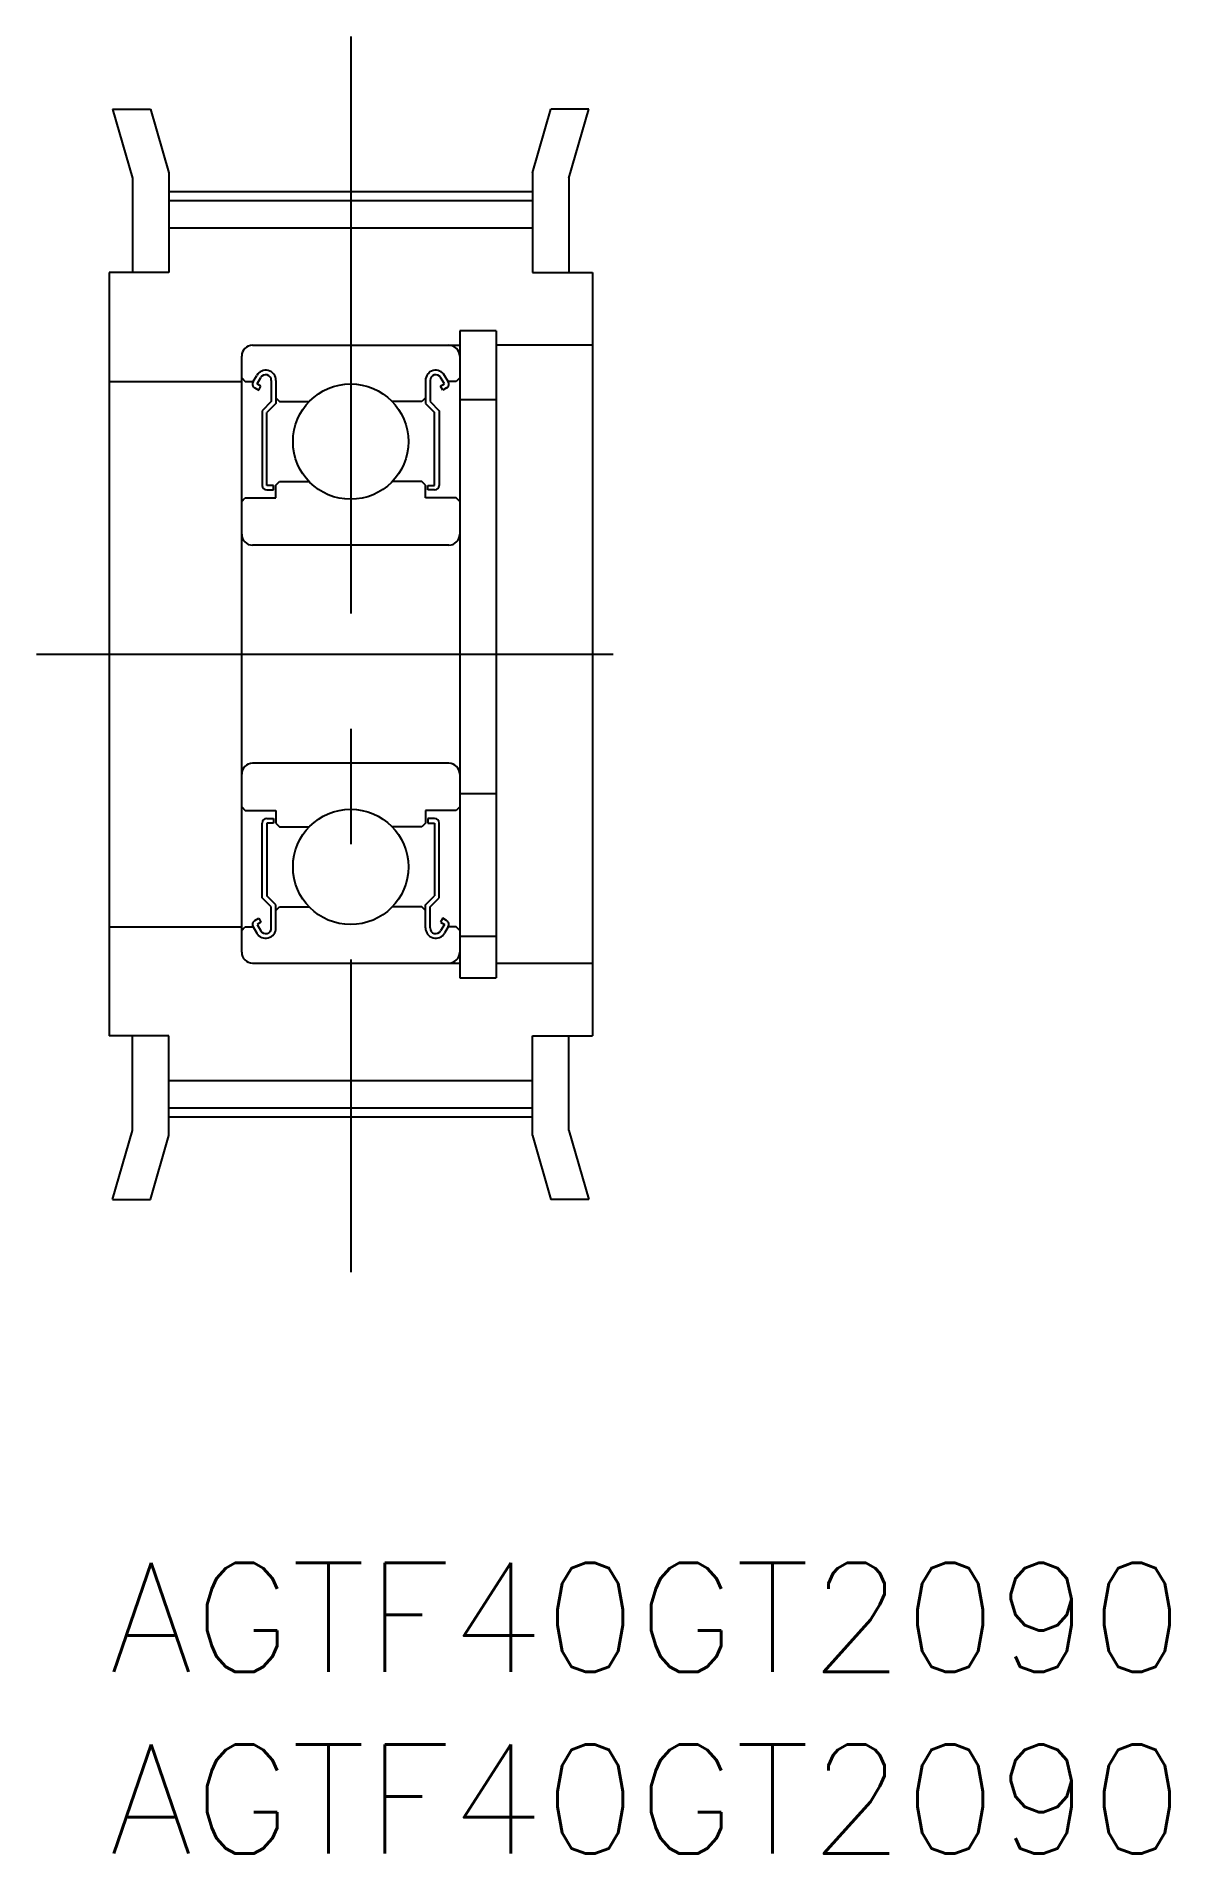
# Model space of a CAD drawing. Extents: x -2 to 29.2, y -8 to 42.
import ezdxf

# ---------------------------------------------------------------- set-up
doc = ezdxf.new("R2010")
doc.units = 0
doc.header["$LTSCALE"] = 0.5
doc.linetypes.add('CENTER', pattern=[50.8, 31.75, -6.35, 6.35, -6.35])
for name, color, linetype in [('MSM_CENTER', 1, 'CENTER'), ('MSM_CONTINUOUS', 7, 'CONTINUOUS'), ('MSM_PART_NUMBER', 7, 'CONTINUOUS')]:
    doc.layers.add(name, color=color, linetype=linetype)
doc.styles.get("Standard").update_dxf_attribs({"font": 'txt.shx', "height": 3, "bigfont": 'bigfont.shx'})

# ---------------------------------------------------------------- blocks, each defined once
blk = doc.blocks.new('*U8')
at = {"layer": 'MSM_PART_NUMBER'}
blk.add_text('AGTF40GT2090', height=3, dxfattribs=at).set_placement((0, -3))
blk = doc.blocks.new('*U9')
at = {"layer": 'MSM_PART_NUMBER'}
blk.add_text('AGTF40GT2090', height=3, dxfattribs=at).set_placement((0, -8))

msp = doc.modelspace()

# ---------------------------------------------------------------- linework, layer by layer
at = {"layer": 'MSM_CENTER'}
for p, q in [((6.65, 42), (6.65, 8)), ((1.65, 37.73), (11.65, 37.73)), ((-2, 25), (15.3, 25)), ((1.65, 12.27), (11.65, 12.27))]:
    msp.add_line(p, q, dxfattribs=at)
at = {"layer": 'MSM_CONTINUOUS'}
for p, q in [((0.1, 40), (0.65, 38.1)), ((0.1, 40), (1.141, 40)), ((1.141, 40), (1.65, 38.242)), ((11.65, 38.242), (12.159, 40)), ((13.2, 40), (12.159, 40)), ((12.65, 38.1), (13.2, 40)), ((0.65, 38.1), (0.65, 35.5)), ((1.65, 38.242), (1.65, 35.5)), ((11.65, 38.242), (11.65, 35.5)), ((12.65, 38.1), (12.65, 35.5)), ((1.65, 37.48), (11.65, 37.48)), ((1.65, 36.73), (11.65, 36.73)), ((0, 35.5), (0, 14.5)), ((1.65, 35.5), (0, 35.5)), ((11.65, 35.5), (13.3, 35.5)), ((13.3, 35.5), (13.3, 14.5)), ((3.95, 33.5), (9.65, 33.5)), ((10.65, 33.9), (9.65, 33.9)), ((9.65, 33.9), (9.65, 16.1)), ((10.65, 33.9), (10.65, 16.1)), ((13.3, 33.5), (10.65, 33.5)), ((3.65, 16.8), (3.65, 33.2)), ((3.65, 32.6), (3.75, 32.5)), ((3.75, 32.5), (3.964, 32.5)), ((3.964, 32.5), (4.066, 32.673)), ((4.073, 32.437), (4.175, 32.61)), ((4.466, 32.532), (4.466, 31.95)), ((4.592, 32.532), (4.592, 31.898)), ((8.708, 32.532), (8.708, 31.898)), ((8.834, 32.532), (8.834, 31.95)), ((9.227, 32.437), (9.125, 32.61)), ((9.336, 32.5), (9.234, 32.673)), ((9.55, 32.5), (9.336, 32.5)), ((9.65, 32.6), (9.55, 32.5)), ((0, 32.5), (3.65, 32.5)), ((4.01, 32.329), (4.119, 32.266)), ((4.181, 32.374), (4.073, 32.437)), ((4.119, 32.266), (4.181, 32.374)), ((4.592, 32.05), (4.692, 31.95)), ((8.708, 32.05), (8.608, 31.95)), ((9.119, 32.374), (9.227, 32.437)), ((9.181, 32.266), (9.119, 32.374)), ((9.29, 32.329), (9.181, 32.266)), ((10.65, 32), (9.65, 32)), ((4.466, 31.95), (4.215, 31.699)), ((4.215, 31.699), (4.215, 29.646)), ((4.592, 31.898), (4.341, 31.647)), ((4.341, 29.646), (4.341, 31.647)), ((4.692, 31.95), (5.505, 31.95)), ((8.608, 31.95), (7.795, 31.95)), ((8.708, 31.898), (8.959, 31.647)), ((8.834, 31.95), (9.085, 31.699)), ((8.959, 29.646), (8.959, 31.647)), ((9.085, 31.699), (9.085, 29.646)), ((4.529, 29.646), (4.341, 29.646)), ((4.341, 29.52), (4.529, 29.52)), ((4.529, 29.52), (4.529, 29.646)), ((4.592, 29.65), (4.692, 29.75)), ((4.592, 29.3), (4.592, 29.65)), ((4.692, 29.75), (5.505, 29.75)), ((8.608, 29.75), (7.795, 29.75)), ((8.708, 29.65), (8.608, 29.75)), ((8.708, 29.3), (8.708, 29.65)), ((8.771, 29.52), (8.771, 29.646)), ((8.771, 29.646), (8.959, 29.646)), ((8.959, 29.52), (8.771, 29.52)), ((3.65, 29.2), (3.75, 29.3)), ((3.75, 29.3), (4.592, 29.3)), ((9.55, 29.3), (8.708, 29.3)), ((9.65, 29.2), (9.55, 29.3)), ((9.35, 28), (3.95, 28)), ((8, 28), (8, 28)), ((9.35, 22), (3.95, 22)), ((8, 22), (8, 22)), ((10.65, 21.155), (9.65, 21.155)), ((3.65, 20.8), (3.75, 20.7)), ((3.75, 20.7), (4.592, 20.7)), ((4.592, 20.7), (4.592, 20.35)), ((8.708, 20.7), (8.708, 20.35)), ((9.55, 20.7), (8.708, 20.7)), ((9.65, 20.8), (9.55, 20.7)), ((4.215, 18.301), (4.215, 20.354)), ((4.341, 20.48), (4.529, 20.48)), ((4.341, 20.354), (4.341, 18.353)), ((4.529, 20.354), (4.341, 20.354)), ((4.529, 20.48), (4.529, 20.354)), ((4.592, 20.35), (4.692, 20.25)), ((4.692, 20.25), (5.505, 20.25)), ((8.608, 20.25), (7.795, 20.25)), ((8.708, 20.35), (8.608, 20.25)), ((8.959, 20.48), (8.771, 20.48)), ((8.771, 20.48), (8.771, 20.354)), ((8.771, 20.354), (8.959, 20.354)), ((8.959, 20.354), (8.959, 18.353)), ((9.085, 18.301), (9.085, 20.354)), ((4.466, 18.05), (4.215, 18.301)), ((4.592, 18.102), (4.341, 18.353)), ((4.466, 17.468), (4.466, 18.05)), ((4.592, 17.468), (4.592, 18.102)), ((4.592, 17.95), (4.692, 18.05)), ((4.692, 18.05), (5.505, 18.05)), ((8.608, 18.05), (7.795, 18.05)), ((8.708, 17.95), (8.608, 18.05)), ((8.708, 18.102), (8.959, 18.353)), ((8.708, 17.468), (8.708, 18.102)), ((8.834, 18.05), (9.085, 18.301)), ((8.834, 17.468), (8.834, 18.05)), ((0, 17.5), (3.65, 17.5)), ((3.65, 17.4), (3.75, 17.5)), ((3.75, 17.5), (3.964, 17.5)), ((3.964, 17.5), (4.066, 17.327)), ((4.01, 17.671), (4.119, 17.734)), ((4.181, 17.626), (4.073, 17.563)), ((4.073, 17.563), (4.175, 17.39)), ((4.119, 17.734), (4.181, 17.626)), ((9.181, 17.734), (9.119, 17.626)), ((9.119, 17.626), (9.227, 17.563)), ((9.227, 17.563), (9.125, 17.39)), ((9.29, 17.671), (9.181, 17.734)), ((9.336, 17.5), (9.234, 17.327)), ((9.55, 17.5), (9.336, 17.5)), ((9.65, 17.4), (9.55, 17.5)), ((9.65, 17.245), (10.65, 17.245)), ((3.95, 16.5), (9.65, 16.5)), ((10.65, 16.5), (13.3, 16.5)), ((9.65, 16.1), (10.65, 16.1)), ((1.65, 14.5), (0, 14.5)), ((0.65, 11.9), (0.65, 14.5)), ((1.65, 11.758), (1.65, 14.5)), ((11.65, 14.5), (13.3, 14.5)), ((11.65, 11.758), (11.65, 14.5)), ((12.65, 11.9), (12.65, 14.5)), ((1.65, 13.27), (11.65, 13.27)), ((1.65, 12.52), (11.65, 12.52)), ((0.1, 10), (0.65, 11.9)), ((1.141, 10), (1.65, 11.758)), ((11.65, 11.758), (12.159, 10)), ((12.65, 11.9), (13.2, 10)), ((0.1, 10), (1.141, 10)), ((13.2, 10), (12.159, 10))]:
    msp.add_line(p, q, dxfattribs=at)
for centre in [(6.65, 30.85), (6.65, 19.15)]:
    msp.add_circle(centre, 1.587, dxfattribs=at)
for centre, radius, start, end in [((3.95, 33.2), 0.3, 90, 180), ((9.35, 33.2), 0.3, 0, 90), ((4.073, 32.437), 0.126, 149.9847, 240.0153), ((4.31, 32.532), 0.282, 0.0016, 150.0006), ((4.31, 32.532), 0.156, 0.0029, 150), ((8.99, 32.532), 0.282, 30.0047, 179.998), ((8.99, 32.532), 0.156, 30.0084, 179.9968), ((9.227, 32.437), 0.125, 299.9773, 30.0168), ((4.341, 29.646), 0.126, 180.0001, 270), ((8.959, 29.646), 0.126, 270, 359.9999), ((3.95, 28.3), 0.3, 180, 270), ((9.35, 28.3), 0.3, 270, 0), ((3.95, 21.7), 0.3, 90, 180), ((9.35, 21.7), 0.3, 0, 90), ((4.341, 20.354), 0.126, 90, 179.9999), ((8.959, 20.354), 0.126, 0.0001, 90), ((4.073, 17.563), 0.126, 119.9847, 210.0153), ((9.227, 17.563), 0.125, 329.9832, 60.0227), ((4.31, 17.468), 0.282, 209.9994, 359.9984), ((4.31, 17.468), 0.156, 210, 359.9971), ((8.99, 17.468), 0.282, 180.002, 329.9953), ((8.99, 17.468), 0.156, 180.0032, 329.9916), ((3.95, 16.8), 0.3, 180, 270), ((9.35, 16.8), 0.3, 270, 0)]:
    msp.add_arc(centre, radius, start, end, dxfattribs=at)

# ---------------------------------------------------------------- block references
for name in ['*U8', '*U9']:
    msp.add_blockref(name, (0, 0), dxfattribs=at)

doc.saveas('drawing.dxf')
